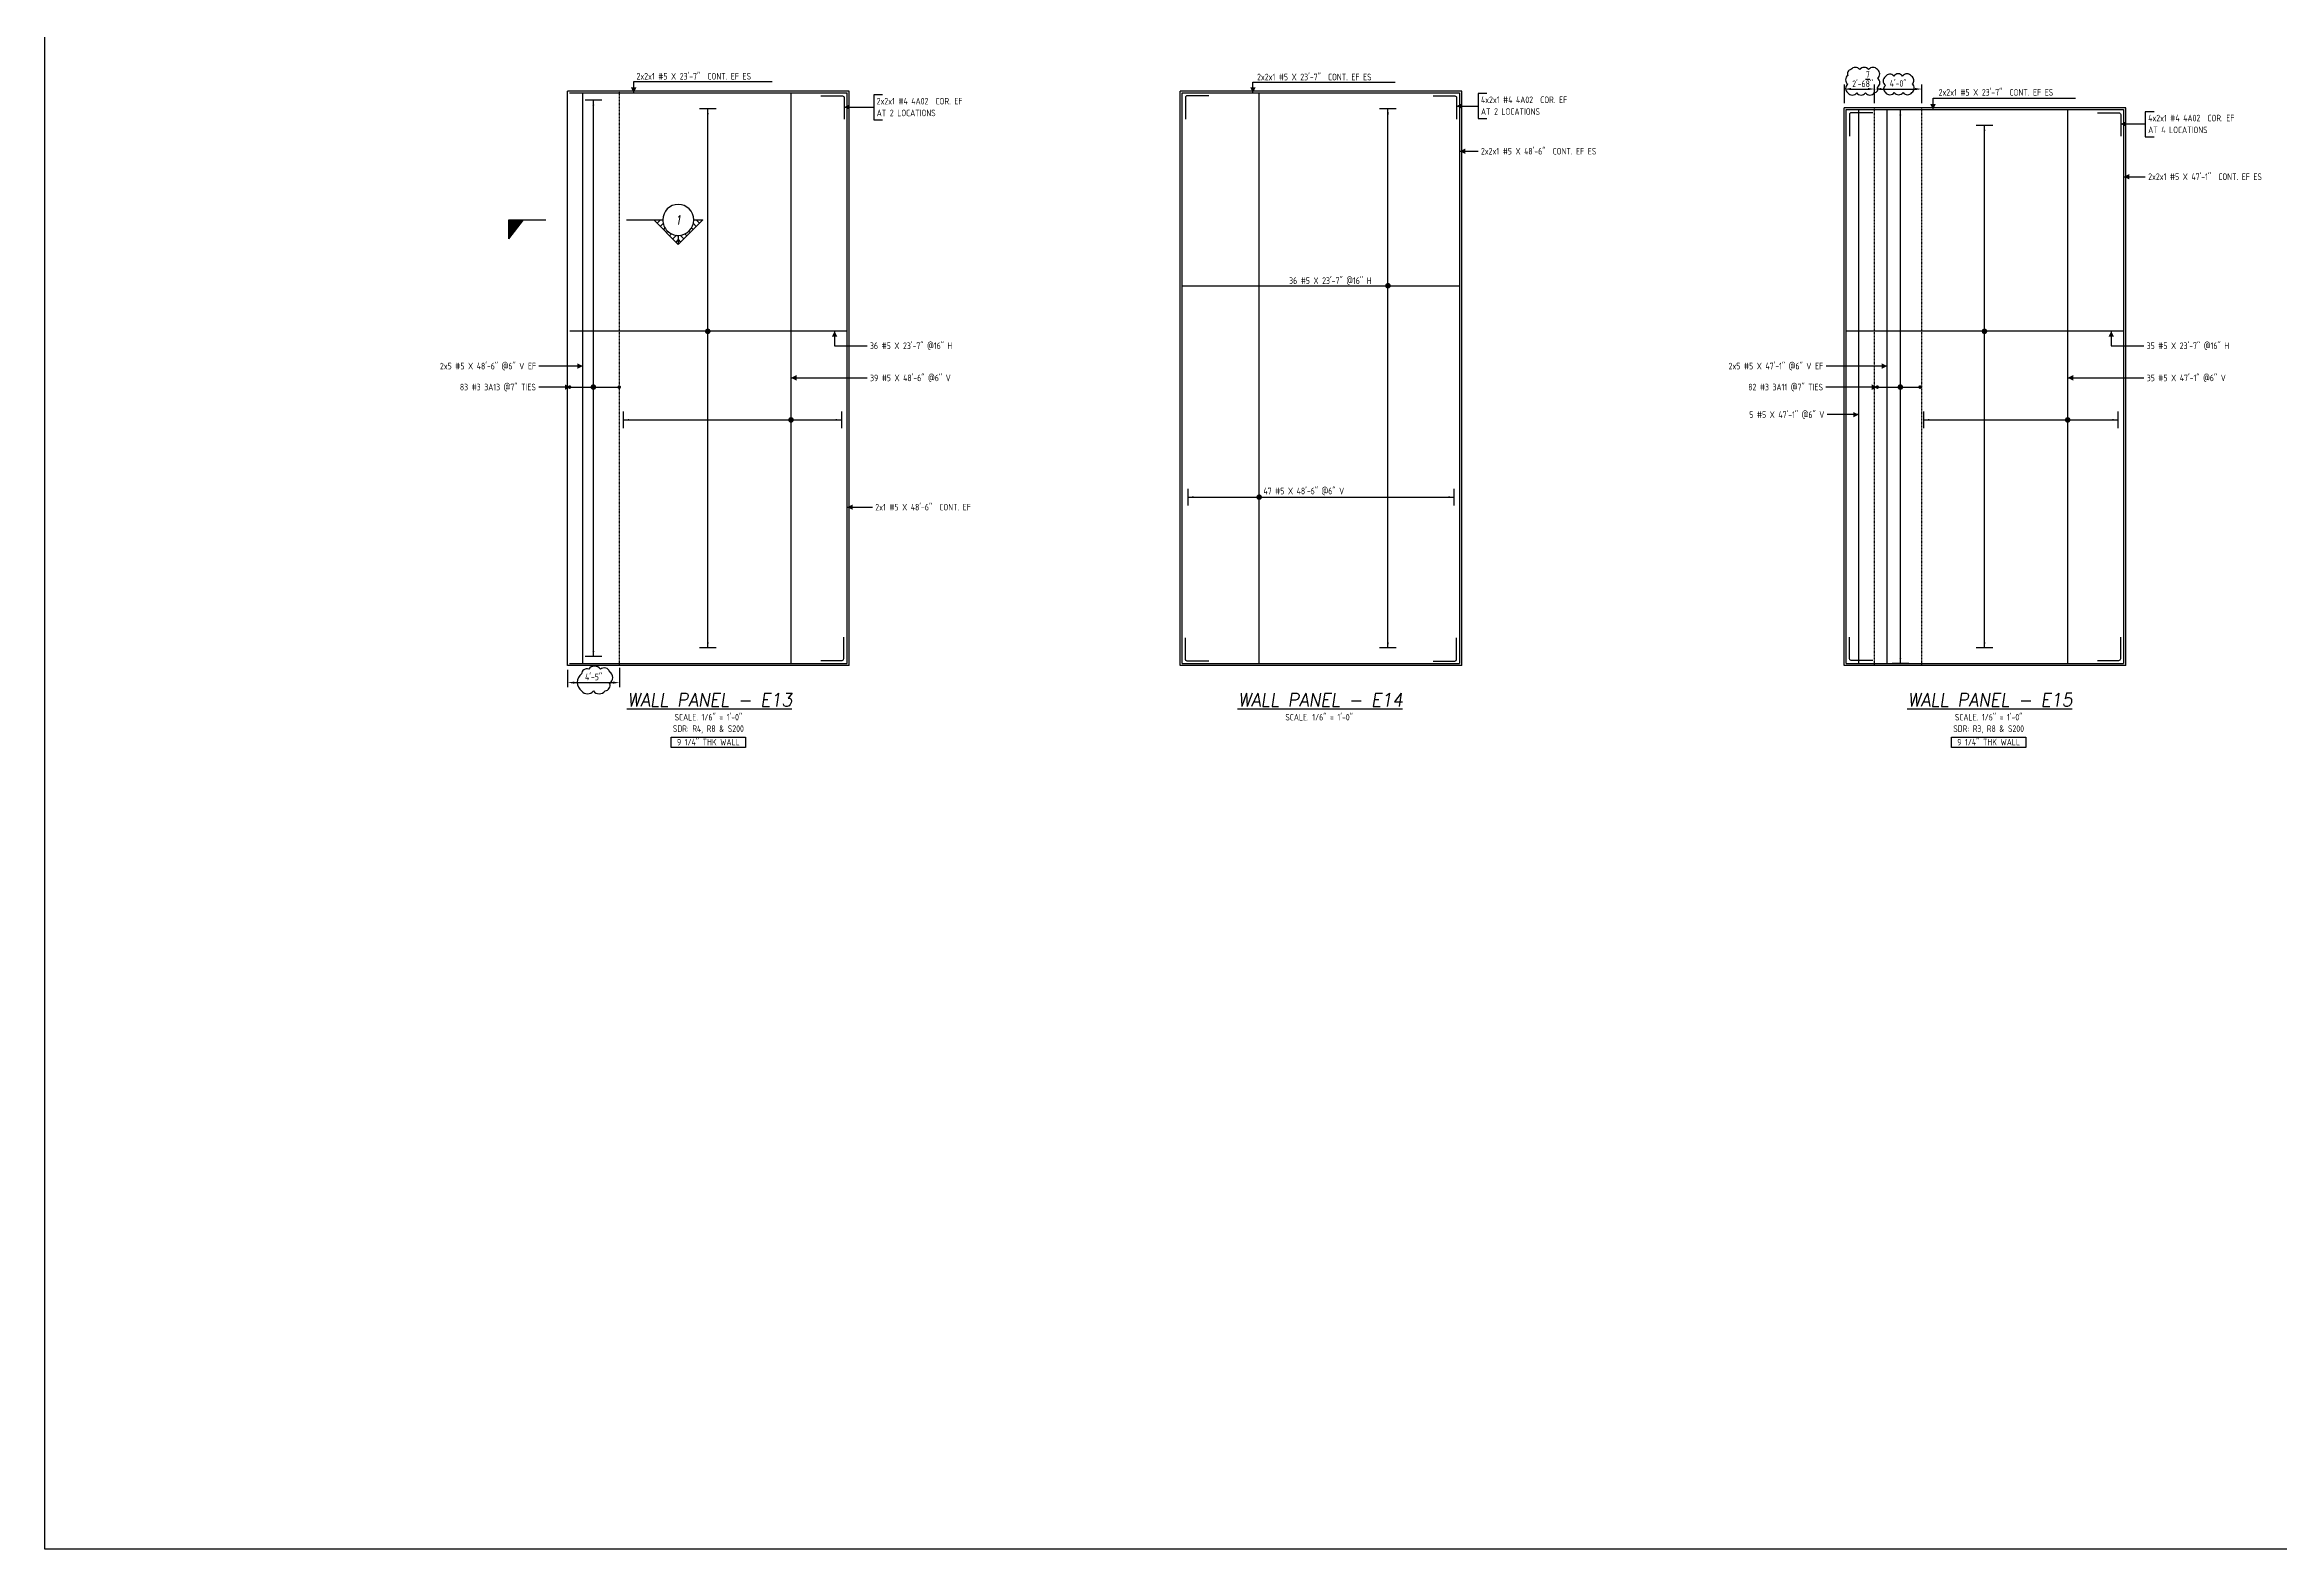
# Model space of a CAD drawing. Header units: inches. Extents: x -10781 to 50822, y -3854 to 38989.
# Drawn here: x 5421 to 7701, y -1266 to 268 of the extents above; entities that cross this region are included whole.
import ezdxf
from ezdxf.enums import TextEntityAlignment as Align

# ---------------------------------------------------------------- set-up
doc = ezdxf.new("R2010")
doc.units = ezdxf.units.IN
doc.header["$LTSCALE"] = 0.025
doc.header["$MEASUREMENT"] = 0
doc.linetypes.add('HIDDEN', pattern=[6, 3, -3])
doc.layers.get('0').update_dxf_attribs({"linetype": 'CONTINUOUS'})
doc.layers.get('Defpoints').update_dxf_attribs({"linetype": 'CONTINUOUS'})
for name, color, linetype in [('0-25TEXT', 7, 'CONTINUOUS'), ('0-35', 3, 'CONTINUOUS'), ('0-35TEXT', 3, 'CONTINUOUS'), ('0-50', 10, 'CONTINUOUS'), ('3', 3, 'CONTINUOUS'), ('BAR-LBL', 2, 'CONTINUOUS'), ('DETAIL', 83, 'CONTINUOUS'), ('hidden', 7, 'HIDDEN'), ('RANGELAY', 7, 'CONTINUOUS'), ('REBARS', 4, 'CONTINUOUS')]:
    doc.layers.add(name, color=color, linetype=linetype)
doc.styles.add('AR', font='ARCHQUIK.shx', dxfattribs={"width": 0.8})
doc.styles.add('ROMANT', font='romant')
doc.dimstyles.new('CADS_DIM_48', dxfattribs={"dimscale": 48, "dimtxt": 0.09375, "dimasz": 0.09375, "dimexe": 0.0625, "dimexo": 0.0625, "dimgap": 0.09375, "dimtad": 0, "dimtih": 1, "dimtoh": 1, "dimzin": 1, "dimdsep": 46, "dimlunit": 4, "dimtxsty": 'AR', "dimblk": 'CLOSED', "dimcen": 0.1875, "dimadec": 0, "dimazin": 0, "dimtfac": 1, "dimtofl": 0, "dimtmove": 0, "dimatfit": 1, "dimldrblk": 'DOTBLANK', "dimfxl": 1, "dimtzin": 0, "dimarcsym": 0})

# ---------------------------------------------------------------- blocks, each defined once
blk = doc.blocks.new('leadrblk')
blk.add_lwpolyline([(0, 0, 0, 1, 0), (1, 0, 1, 1, 0)], format="xyseb")
blk = doc.blocks.new('*U1096', base_point=(6862.2, -360.7))
at = {"layer": 'REBARS', "color": 0}
blk.add_lwpolyline([(6838.2, -360.5), (6860.2, -360.5, 0.414213), (6861.9, -358.7), (6861.9, -336.7)], format="xyb", dxfattribs=at)
blk = doc.blocks.new('*U1097', base_point=(6582, 22.1))
at = {"layer": 'REBARS', "color": 0}
blk.add_lwpolyline([(6582, 22.4), (6865, 22.4)], dxfattribs=at)
blk = doc.blocks.new('rendmark')
at = {"color": 4}
blk.add_line((0, -3), (0, 3), dxfattribs=at)
blk = doc.blocks.new('rarrow')
at = {"color": 7}
blk.add_solid([(2, -0.33), (2, 0.33), (0, 0)], dxfattribs=at)
blk = doc.blocks.new('*U1098', base_point=(6791.9, -346.9))
at = {"layer": 'RANGELAY'}
blk.add_line((6791.9, -346.9), (6791.9, 203.1), dxfattribs=at)
at = {"layer": 'RANGELAY', "xscale": 2.834645669291339, "yscale": 2.834645669291339}
for name, p, rotation in [('rendmark', (6791.9, 203.1), 269.9999969630881), ('rarrow', (6791.9, 203.1), 269.9999969630881), ('rarrow', (6791.9, -346.9), 90.00000003355707), ('rendmark', (6791.9, -346.9), 90.00000003355707)]:
    blk.add_blockref(name, p, dxfattribs=dict(at, rotation=rotation))
blk = doc.blocks.new('VPM631C6')
at = {"const_width": 1}
blk.add_lwpolyline([(-0.5, 0, 1), (0.5, 0, 1)], format="xyb", close=True, dxfattribs=at)
blk = doc.blocks.new('*U1099', base_point=(6660.8, -362.9))
at = {"layer": 'REBARS', "color": 0}
blk.add_lwpolyline([(6660.5, -362.9), (6660.5, 219.1)], dxfattribs=at)
blk = doc.blocks.new('*U1100', base_point=(6588, -193.2))
at = {"layer": 'RANGELAY'}
blk.add_line((6588, -193.2), (6859.2, -193.2), dxfattribs=at)
at = {"layer": 'RANGELAY', "xscale": 2.834645669291339, "yscale": 2.834645669291339}
for name in ['rendmark', 'rarrow']:
    blk.add_blockref(name, (6588, -193.2), dxfattribs=at)
at = {"layer": 'RANGELAY', "xscale": 2.834645669291339, "yscale": 2.834645669291339, "rotation": 179.999996929531}
for name in ['rarrow', 'rendmark']:
    blk.add_blockref(name, (6859.2, -193.2), dxfattribs=at)
blk = doc.blocks.new('VPM631C9')
at = {"const_width": 1}
blk.add_lwpolyline([(-0.5, 0, 1), (0.5, 0, 1)], format="xyb", close=True, dxfattribs=at)
blk = doc.blocks.new('*U1101', base_point=(6582, 218.8))
at = {"layer": 'REBARS', "color": 0}
blk.add_lwpolyline([(6582, 219.1), (6865, 219.1)], dxfattribs=at)
blk = doc.blocks.new('*U1102', base_point=(6582, -362.6))
at = {"layer": 'REBARS', "color": 0}
blk.add_lwpolyline([(6582, -362.9), (6865, -362.9)], dxfattribs=at)
blk = doc.blocks.new('*U1103', base_point=(6582.3, -362.9))
at = {"layer": 'REBARS', "color": 0}
blk.add_lwpolyline([(6582, -362.9), (6582, 219.1)], dxfattribs=at)
blk = doc.blocks.new('*U1104', base_point=(6864.9, -362.9))
at = {"layer": 'REBARS', "color": 0}
blk.add_lwpolyline([(6865.2, -362.9), (6865.2, 219.1)], dxfattribs=at)
blk = doc.blocks.new('*U1105', base_point=(7542.8, -24.3))
at = {"layer": 'REBARS', "color": 0}
blk.add_lwpolyline([(7542.8, -24), (7259.8, -24)], dxfattribs=at)
blk = doc.blocks.new('*U1106', base_point=(7400.6, -346.9))
at = {"layer": 'RANGELAY'}
blk.add_line((7400.6, -346.9), (7400.6, 186.1), dxfattribs=at)
at = {"layer": 'RANGELAY', "xscale": 2.834645669291339, "yscale": 2.834645669291339}
for name, p, rotation in [('rendmark', (7400.6, 186.1), 269.9999968959739), ('rarrow', (7400.6, 186.1), 269.9999968959739), ('rarrow', (7400.6, -346.9), 89.99999996644287), ('rendmark', (7400.6, -346.9), 89.99999996644287)]:
    blk.add_blockref(name, p, dxfattribs=dict(at, rotation=rotation))
blk = doc.blocks.new('VPM67F01')
at = {"const_width": 1}
blk.add_lwpolyline([(-0.5, 0, 1), (0.5, 0, 1)], format="xyb", close=True, dxfattribs=at)
blk = doc.blocks.new('*U1107', base_point=(7485.8, -362.9))
at = {"layer": 'REBARS', "color": 0}
blk.add_lwpolyline([(7485.5, -362.9), (7485.5, 202.1)], dxfattribs=at)
blk = doc.blocks.new('*U1108', base_point=(7338.6, -114.4))
at = {"layer": 'RANGELAY'}
blk.add_line((7338.6, -114.4), (7536.8, -114.4), dxfattribs=at)
at = {"layer": 'RANGELAY', "xscale": 2.834645669291339, "yscale": 2.834645669291339}
for name in ['rendmark', 'rarrow']:
    blk.add_blockref(name, (7338.6, -114.4), dxfattribs=at)
at = {"layer": 'RANGELAY', "xscale": 2.834645669291339, "yscale": 2.834645669291339, "rotation": 179.999996929531}
for name in ['rarrow', 'rendmark']:
    blk.add_blockref(name, (7536.8, -114.4), dxfattribs=at)
blk = doc.blocks.new('VPM67F94')
at = {"const_width": 1}
blk.add_lwpolyline([(-0.5, 0, 1), (0.5, 0, 1)], format="xyb", close=True, dxfattribs=at)
blk = doc.blocks.new('*D35')
at = {"layer": 'Defpoints', "color": 0, "transparency": 16777216}
for p in [(7336.6, 223.1), (7288.5, 204.1), (7336.6, 204.1)]:
    blk.add_point(p, dxfattribs=at)
at = {"layer": 'DETAIL', "color": 0, "lineweight": -2, "transparency": 16777216}
for p, q in [((7288.5, 208.6), (7288.5, 227.6)), ((7295.2, 223.1), (7329.8, 223.1)), ((7336.6, 208.6), (7336.6, 227.6))]:
    blk.add_line(p, q, dxfattribs=at)
at = {"layer": 'DETAIL', "color": 0, "transparency": 16777216}
for points in [[(7295.2, 224.2), (7295.2, 222), (7288.5, 223.1)], [(7329.8, 224.2), (7329.8, 222), (7336.6, 223.1)]]:
    blk.add_solid(points, dxfattribs=at)
at = {"layer": 'DETAIL', "color": 0, "transparency": 16777216, "insert": (7312.5, 228.8), "char_height": 6.75, "attachment_point": 5, "style": 'AR'}
blk.add_mtext('4\'-0"', dxfattribs=at)
blk = doc.blocks.new('_DotBlank')
at = {"layer": '0-35', "color": 0, "lineweight": -2}
blk.add_line((-0.5, 0), (-1, 0), dxfattribs=at)
blk.add_circle((0, 0), 0.5, dxfattribs=at)
blk = doc.blocks.new('*U1109', base_point=(7272.6, -362.9))
at = {"layer": 'REBARS', "color": 0}
blk.add_lwpolyline([(7272.3, -362.9), (7272.3, 202.1)], dxfattribs=at)
blk = doc.blocks.new('*U1110', base_point=(7291, -80.9))
at = {"layer": 'REBARS', "color": 0, "const_width": 1.8}
for points in [[(7291.2, -80, 1), (7291.2, -81.8, 1), (7291.2, -80)], [(7334.8, -81.8, 1), (7334.8, -80, 1), (7334.8, -81.8)]]:
    blk.add_lwpolyline(points, format="xyb", dxfattribs=at)
at = {"layer": 'REBARS', "color": 0}
blk.add_lwpolyline([(7291.2, -80.9), (7334.8, -80.9)], dxfattribs=at)
blk = doc.blocks.new('*U1111', base_point=(7314.7, -362.9))
at = {"layer": 'RANGELAY'}
blk.add_line((7314.7, -362.9), (7314.7, 202.1), dxfattribs=at)
at = {"layer": 'RANGELAY', "xscale": 2.834645669291339, "yscale": 2.834645669291339}
for name, p, rotation in [('rendmark', (7314.7, 202.1), 269.9999969411396), ('rarrow', (7314.7, 202.1), 269.9999969411396), ('rendmark', (7314.7, -362.9), 90.00000001160858), ('rarrow', (7314.7, -362.9), 90.00000001160858)]:
    blk.add_blockref(name, p, dxfattribs=dict(at, rotation=rotation))
blk = doc.blocks.new('VPM68227')
at = {"const_width": 1}
blk.add_lwpolyline([(-0.5, 0, 1), (0.5, 0, 1)], format="xyb", close=True, dxfattribs=at)
blk = doc.blocks.new('*U1112', base_point=(7301.6, -363.1))
at = {"layer": 'REBARS', "color": 0}
blk.add_lwpolyline([(7301.2, -363.1), (7301.2, 201.9)], dxfattribs=at)
blk = doc.blocks.new('*U1113', base_point=(7262.6, -359.9))
at = {"layer": 'REBARS', "color": 0}
blk.add_lwpolyline([(7286.6, -359.7), (7264.6, -359.7, -0.414213), (7262.8, -357.9), (7262.8, -335.9)], format="xyb", dxfattribs=at)
blk = doc.blocks.new('*U1114', base_point=(7539.8, -359.9))
at = {"layer": 'REBARS', "color": 0}
blk.add_lwpolyline([(7515.8, -359.7), (7537.8, -359.7, 0.414213), (7539.6, -357.9), (7539.6, -335.9)], format="xyb", dxfattribs=at)
blk = doc.blocks.new('*U1115', base_point=(7259.6, 201.8))
at = {"layer": 'REBARS', "color": 0}
blk.add_lwpolyline([(7259.6, 202.1), (7542.6, 202.1)], dxfattribs=at)
blk = doc.blocks.new('*U1116', base_point=(7259.6, -362.6))
at = {"layer": 'REBARS', "color": 0}
blk.add_lwpolyline([(7259.6, -362.9), (7542.6, -362.9)], dxfattribs=at)
blk = doc.blocks.new('*U1117', base_point=(7259.9, -362.9))
at = {"layer": 'REBARS', "color": 0}
blk.add_lwpolyline([(7259.6, -362.9), (7259.6, 202.1)], dxfattribs=at)
blk = doc.blocks.new('*U1118', base_point=(7542.5, -362.9))
at = {"layer": 'REBARS', "color": 0}
blk.add_lwpolyline([(7542.8, -362.9), (7542.8, 202.1)], dxfattribs=at)
blk = doc.blocks.new('*U1119', base_point=(5956.7, -80.9))
at = {"layer": 'REBARS', "color": 0, "const_width": 1.8}
for points in [[(5956.9, -80, 1), (5956.9, -81.8, 1), (5956.9, -80)], [(6007.5, -81.8, 1), (6007.5, -80, 1), (6007.5, -81.8)]]:
    blk.add_lwpolyline(points, format="xyb", dxfattribs=at)
at = {"layer": 'REBARS', "color": 0}
blk.add_lwpolyline([(5956.9, -80.9), (6007.5, -80.9)], dxfattribs=at)
blk = doc.blocks.new('*U1120', base_point=(5981.2, -355.9))
at = {"layer": 'RANGELAY'}
blk.add_line((5981.2, -355.9), (5981.2, 212.1), dxfattribs=at)
at = {"layer": 'RANGELAY', "xscale": 2.834645669291339, "yscale": 2.834645669291339}
for name, p, rotation in [('rendmark', (5981.2, 212.1), 269.9999969411396), ('rarrow', (5981.2, 212.1), 269.9999969411396), ('rendmark', (5981.2, -355.9), 90.00000001160855), ('rarrow', (5981.2, -355.9), 90.00000001160855)]:
    blk.add_blockref(name, p, dxfattribs=dict(at, rotation=rotation))
blk = doc.blocks.new('VPM6843E')
at = {"const_width": 1}
blk.add_lwpolyline([(-0.5, 0, 1), (0.5, 0, 1)], format="xyb", close=True, dxfattribs=at)
blk = doc.blocks.new('*U1121', base_point=(5970.6, -362.9))
at = {"layer": 'REBARS', "color": 0}
blk.add_lwpolyline([(5970.3, -362.9), (5970.3, 219.1)], dxfattribs=at)
blk = doc.blocks.new('*U1122', base_point=(6240.2, -24.3))
at = {"layer": 'REBARS', "color": 0}
blk.add_lwpolyline([(6240.2, -24), (5957.2, -24)], dxfattribs=at)
blk = doc.blocks.new('*U1123', base_point=(6097.9, -346.9))
at = {"layer": 'RANGELAY'}
blk.add_line((6097.9, -346.9), (6097.9, 203.1), dxfattribs=at)
at = {"layer": 'RANGELAY', "xscale": 2.834645669291339, "yscale": 2.834645669291339}
for name, p, rotation in [('rendmark', (6097.9, 203.1), 269.9999968959739), ('rarrow', (6097.9, 203.1), 269.9999968959739), ('rarrow', (6097.9, -346.9), 89.99999996644293), ('rendmark', (6097.9, -346.9), 89.99999996644293)]:
    blk.add_blockref(name, p, dxfattribs=dict(at, rotation=rotation))
blk = doc.blocks.new('VPM685D0')
at = {"const_width": 1}
blk.add_lwpolyline([(-0.5, 0, 1), (0.5, 0, 1)], format="xyb", close=True, dxfattribs=at)
blk = doc.blocks.new('*U1124', base_point=(6183.1, -362.9))
at = {"layer": 'REBARS', "color": 0}
blk.add_lwpolyline([(6182.8, -362.9), (6182.8, 219.1)], dxfattribs=at)
blk = doc.blocks.new('*U1125', base_point=(6011.9, -114.4))
at = {"layer": 'RANGELAY'}
blk.add_line((6011.9, -114.4), (6234.2, -114.4), dxfattribs=at)
at = {"layer": 'RANGELAY', "xscale": 2.834645669291339, "yscale": 2.834645669291339}
for name in ['rendmark', 'rarrow']:
    blk.add_blockref(name, (6011.9, -114.4), dxfattribs=at)
at = {"layer": 'RANGELAY', "xscale": 2.834645669291339, "yscale": 2.834645669291339, "rotation": 179.999996929531}
for name in ['rarrow', 'rendmark']:
    blk.add_blockref(name, (6234.2, -114.4), dxfattribs=at)
blk = doc.blocks.new('VPM68663')
at = {"const_width": 1}
blk.add_lwpolyline([(-0.5, 0, 1), (0.5, 0, 1)], format="xyb", close=True, dxfattribs=at)
blk = doc.blocks.new('*U1126', base_point=(6237.2, -359.9))
at = {"layer": 'REBARS', "color": 0}
blk.add_lwpolyline([(6213.2, -359.7), (6235.2, -359.7, 0.414213), (6236.9, -357.9), (6236.9, -335.9)], format="xyb", dxfattribs=at)
blk = doc.blocks.new('*U1127', base_point=(5956.9, 218.8))
at = {"layer": 'REBARS', "color": 0}
blk.add_lwpolyline([(5956.9, 219.1), (6240.2, 219.1)], dxfattribs=at)
blk = doc.blocks.new('*U1128', base_point=(5956.9, -362.6))
at = {"layer": 'REBARS', "color": 0}
blk.add_lwpolyline([(5956.9, -362.9), (6240.2, -362.9)], dxfattribs=at)
blk = doc.blocks.new('*U1129', base_point=(6239.9, -362.9))
at = {"layer": 'REBARS', "color": 0}
blk.add_lwpolyline([(6240.2, -362.9), (6240.2, 219.1)], dxfattribs=at)
blk = doc.blocks.new('SECTARO')
for p, q in [((33.3, 0), (0, 0)), ((33.3, 17), (33.3, 0))]:
    blk.add_line(p, q)
at = {"linetype": 'Continuous'}
blk.add_line((33.3, 17), (20.1, 0), dxfattribs=at)
for points in [[(33.3, 0), (33.3, 17), (33.3, 0), (20.1, 0)], [(33.3, 17), (20.1, 0), (33.3, 0), (33.3, 17)]]:
    blk.add_solid(points, dxfattribs=at)
blk = doc.blocks.new('*X3')
at = {"color": 0, "linetype": 'Continuous'}
for p, q in [((-1.108, 0.278), (-1.075, 0.312)), ((-1.081, 0.217), (-1.031, 0.267)), ((-1.013, 0.197), (-0.986, 0.223)), ((-0.96, 0.161), (-0.942, 0.179)), ((-0.92, 0.112), (-0.898, 0.135)), ((-0.895, 0.05), (-0.854, 0.091)), ((-0.856, 0), (-0.81, 0.046)), ((-0.768, 0), (-0.765, 0.002))]:
    blk.add_line(p, q, dxfattribs=at)
blk = doc.blocks.new('*X2')
at = {"color": 0, "linetype": 'Continuous'}
for p, q in [((-1.108, 0.278), (-1.075, 0.312)), ((-0.96, 0.161), (-0.942, 0.179)), ((-0.856, 0), (-0.81, 0.046))]:
    blk.add_line(p, q, dxfattribs=at)
blk = doc.blocks.new('SECTNU')
at = {"linetype": 'Continuous'}
blk.add_line((-24.7, 0), (-32.8, 0), dxfattribs=at)
blk.add_line((0, 0), (-24.7, 0))
at = {"layer": '3'}
for p, q in [((-68.9, 0), (-46.8, 22.1)), ((-60.8, 0), (-68.9, 0))]:
    blk.add_line(p, q, dxfattribs=at)
at = {"layer": '3', "linetype": 'Continuous'}
blk.add_line((-46.8, 14), (-46.8, 22.1), dxfattribs=at)
at = {"layer": '3'}
for points in [[(-46.8, 22.1), (-24.7, 0), (-32.8, 0, 1)], [(-32.8, 0, 0.414214), (-46.8, 14)]]:
    blk.add_lwpolyline(points, format="xyb", dxfattribs=at)
for start, end in [(90, 180), (180, 0)]:
    blk.add_arc((-46.8, 0), 14, start, end, dxfattribs=at)
at = {"linetype": 'Continuous', "xscale": -64, "yscale": 64, "zscale": 64, "rotation": 359.9999999999999}
blk.add_blockref('*X3', (-117.7, 0), dxfattribs=at)
at = {"linetype": 'Continuous', "xscale": 64, "yscale": 64, "zscale": 64}
for name in ['*X3', '*X2']:
    blk.add_blockref(name, (24.1, 0), dxfattribs=at)
at = {"linetype": 'Continuous', "style": 'ROMANT', "oblique": 9, "width": 0.9}
blk.add_attdef('NO', text='', height=8, dxfattribs=at).set_placement((-46.8, 0), align=Align.MIDDLE)
blk = doc.blocks.new('*U1130', base_point=(6237.4, 216.3))
at = {"layer": 'REBARS', "color": 0}
blk.add_lwpolyline([(6213.4, 216.1), (6235.4, 216.1, -0.414213), (6237.2, 214.3), (6237.2, 192.3)], format="xyb", dxfattribs=at)
blk = doc.blocks.new('*U1131', base_point=(6585, -360.7))
at = {"layer": 'REBARS', "color": 0}
blk.add_lwpolyline([(6609, -360.5), (6587, -360.5, -0.414213), (6585.2, -358.7), (6585.2, -336.7)], format="xyb", dxfattribs=at)
blk = doc.blocks.new('*U1132', base_point=(6585, 216.3))
at = {"layer": 'REBARS', "color": 0}
blk.add_lwpolyline([(6609, 216.1), (6587, 216.1, 0.414214), (6585.2, 214.3), (6585.2, 192.3)], format="xyb", dxfattribs=at)
blk = doc.blocks.new('*U1133', base_point=(6862.2, 216.3))
at = {"layer": 'REBARS', "color": 0}
blk.add_lwpolyline([(6838.2, 216.1), (6860.2, 216.1, -0.414214), (6861.9, 214.3), (6861.9, 192.3)], format="xyb", dxfattribs=at)
blk = doc.blocks.new('*U1134', base_point=(7262.6, 199.1))
at = {"layer": 'REBARS', "color": 0}
blk.add_lwpolyline([(7286.6, 198.8), (7264.6, 198.8, 0.414214), (7262.8, 197.1), (7262.8, 175.1)], format="xyb", dxfattribs=at)
blk = doc.blocks.new('*U1135', base_point=(7539.8, 199.1))
at = {"layer": 'REBARS', "color": 0}
blk.add_lwpolyline([(7515.8, 198.8), (7537.8, 198.8, -0.414214), (7539.6, 197.1), (7539.6, 175.1)], format="xyb", dxfattribs=at)
blk = doc.blocks.new('*D687')
at = {"layer": 'Defpoints', "color": 0, "transparency": 16777216}
for p in [(6007.9, -362.9), (5954.9, -364.9), (6007.9, -382.4)]:
    blk.add_point(p, dxfattribs=at)
at = {"layer": 'DETAIL', "color": 0, "lineweight": -2, "transparency": 16777216}
for p, q in [((5954.9, -369.4), (5954.9, -386.9)), ((5961.7, -382.4), (6001.2, -382.4)), ((6007.9, -367.4), (6007.9, -386.9))]:
    blk.add_line(p, q, dxfattribs=at)
at = {"layer": 'DETAIL', "color": 0, "transparency": 16777216}
for points in [[(5961.7, -381.3), (5961.7, -383.5), (5954.9, -382.4)], [(6001.2, -381.3), (6001.2, -383.5), (6007.9, -382.4)]]:
    blk.add_solid(points, dxfattribs=at)
at = {"layer": 'DETAIL', "color": 0, "transparency": 16777216, "insert": (5981.4, -376.6), "char_height": 6.75, "attachment_point": 5, "style": 'AR'}
blk.add_mtext('4\'-5"', dxfattribs=at)
blk = doc.blocks.new('*D1303')
at = {"layer": 'Defpoints', "color": 0, "transparency": 16777216}
for p in [(7288.5, 223.1), (7257.6, 204.1), (7288.5, 204.1)]:
    blk.add_point(p, dxfattribs=at)
at = {"layer": 'DETAIL', "color": 0, "lineweight": -2, "transparency": 16777216}
for p, q in [((7257.6, 208.6), (7257.6, 227.6)), ((7264.3, 223.1), (7281.7, 223.1)), ((7288.5, 208.6), (7288.5, 227.6))]:
    blk.add_line(p, q, dxfattribs=at)
at = {"layer": 'DETAIL', "color": 0, "transparency": 16777216}
for points in [[(7264.3, 224.2), (7264.3, 222), (7257.6, 223.1)], [(7281.7, 224.2), (7281.7, 222), (7288.5, 223.1)]]:
    blk.add_solid(points, dxfattribs=at)
at = {"layer": 'DETAIL', "color": 0, "transparency": 16777216, "insert": (7276.3, 233.2), "char_height": 6.75, "attachment_point": 5, "style": 'AR'}
blk.add_mtext('2\'-6{\\H1.000000x;\\S7/8;}"', dxfattribs=at)

msp = doc.modelspace()

# ---------------------------------------------------------------- linework, layer by layer
at = {"layer": '0-25TEXT'}
for points in [[(6022.28118, 219.08879), (6022.28118, 230.64159), (6163.54337, 230.64159)], [(6654.12054, 219.08879), (6654.12054, 230.12056), (6799.33941, 230.12056)], [(6276.26129, 217.09338), (6267.26224, 217.09338), (6267.26224, 191.59606), (6276.26129, 191.59606)], [(6861.92183, 205.76178), (6883.8516, 205.76178)], [(6892.85065, 218.51044), (6883.8516, 218.51044), (6883.8516, 193.01312), (6892.85065, 193.01312)], [(7348.11732, 202.08879), (7348.11732, 213.70945), (7493.61975, 213.70945)], [(6237.16586, 204.71968), (6267.26224, 204.71968)], [(7539.58488, 187.45993), (7564.6578, 187.45993)], [(7573.65686, 199.83363), (7564.6578, 199.83363), (7564.6578, 174.33631), (7573.65686, 174.33631)], [(6865.20492, 159.67862), (6883.8516, 159.67862)], [(7542.83481, 133.67841), (7564.6578, 133.67841)], [(6227.2629, -24.02402), (6227.2629, -38.79573), (6260.39673, -38.79573)], [(7529.93171, -24.02402), (7529.93171, -38.79573), (7563.06554, -38.79573)], [(5970.32685, -59.51841), (5925.60122, -59.51839)], [(7301.23772, -59.51839), (7238.90687, -59.51839)], [(5957.66103, -80.93991), (5925.51943, -80.93991)], [(6182.81495, -71.55995), (6260.49532, -71.55995)], [(7291.24, -80.93991), (7238.82509, -80.93991)], [(7485.48377, -71.55995), (7563.16413, -71.55995)], [(7272.29097, -109.05849), (7240.22702, -109.05849)], [(6240.166, -203.41901), (6265.87127, -203.41901)]]:
    msp.add_lwpolyline(points, dxfattribs=at)
at = {"layer": '0-35'}
for p, q in [((5954.91605, -364.91121), (5954.91605, 221.08879)), ((6242.16605, 221.08879), (5954.91605, 221.08879)), ((6242.16605, -364.91121), (6242.16605, 221.08879)), ((6579.95495, -364.91121), (6579.95495, 221.08879)), ((6867.20495, 221.08879), (6579.95495, 221.08879)), ((6867.20495, -364.91121), (6867.20495, 221.08879)), ((7257.58487, -364.91121), (7257.58487, 204.08879)), ((7544.83487, 204.08879), (7257.58487, 204.08879)), ((7544.83487, -364.91121), (7544.83487, 204.08879)), ((6242.16605, -364.91121), (5954.91605, -364.91121)), ((6867.20495, -364.91121), (6579.95495, -364.91121)), ((7544.83487, -364.91121), (7257.58487, -364.91121))]:
    msp.add_line(p, q, dxfattribs=at)
at = {"layer": '0-50'}
for points in [[(6060.5838, -438.16317), (6136.47064, -438.16317), (6136.47064, -448.51953), (6060.5838, -448.51953)], [(7366.94457, -438.16317), (7442.83141, -438.16317), (7442.83141, -448.51953), (7366.94457, -448.51953)]]:
    msp.add_lwpolyline(points, close=True, dxfattribs=at)
at = {"layer": 'BAR-LBL'}
msp.add_lwpolyline([(5421.30462, 1218.9583), (9773.86267, 1218.9583), (9773.86267, -1266.46422), (5421.30462, -1266.46422)], close=True, dxfattribs=at)
at = {"layer": 'DETAIL'}
for points in [[(7261.18053, 219.33529, 0.52056705), (7270.18053, 219.33529, 0.52056705), (7279.18053, 219.33529, 0.52056705), (7288.18053, 219.33529, 0.52056705), (7291.49104, 225.02477, 0.52056705), (7291.49104, 234.02477, 0.52056705), (7291.33625, 242.86998, 0.52056705), (7282.33625, 242.86998, 0.52056705), (7273.33625, 242.86998, 0.52056705), (7264.33625, 242.86998, 0.52056705), (7261.18053, 237.02569, 0.52056705), (7261.18053, 228.02569, 0.52056705)], [(7299.54474, 219.5855, 0.52056705), (7308.54474, 219.5855, 0.52056705), (7317.54474, 219.5855, 0.52056705), (7326.54474, 219.5855, 0.52056705), (7326.93015, 228.20009, 0.52056705), (7326.01536, 236.2853, 0.52056705), (7317.01536, 236.2853, 0.52056705), (7308.01536, 236.2853, 0.52056705), (7299.54474, 235.75592, 0.52056705), (7299.54474, 226.75592, 0.52056705)], [(5969.17725, -390.72484, 0.52056705), (5981.17727, -390.72484, 0.52056705), (5993.1773, -390.72484, 0.52056705), (5997.77106, -383.31857, 0.52056705), (5997.77106, -371.31855, 0.52056705), (5988.37531, -368.71428, 0.52056705), (5976.37528, -368.71428, 0.52056705), (5969.17725, -373.51627, 0.52056705)]]:
    msp.add_lwpolyline(points, format="xyb", close=True, dxfattribs=at)
at = {"layer": 'hidden'}
for p, q in [((6007.91584, -364.91121), (6007.91584, 221.08879)), ((7288.49502, -364.91121), (7288.49502, 204.08879)), ((7336.569, -364.91121), (7336.569, 204.08879))]:
    msp.add_line(p, q, dxfattribs=at)

# ---------------------------------------------------------------- block references
ref = msp.add_blockref('SECTNU', (6014.94526, 89.59664), dxfattribs=dict(xscale=1.129181470141702, yscale=1.129181470141702, zscale=1.129181470141702, rotation=180))
ref.add_attrib('NO', '1', dxfattribs={"linetype": 'Continuous', "height": 9.03345, "style": 'ROMANT', "oblique": 9, "width": 0.9}).set_placement((6067.80529, 89.59663), align=Align.MIDDLE)
at = {"xscale": 1.129181470141702, "yscale": 1.129181470141702, "zscale": 1.129181470141702, "rotation": 180}
msp.add_blockref('SECTARO', (5932.56159, 89.59665), dxfattribs=at)
at = {"layer": '0-25TEXT'}
for name, p, xscale, yscale, rotation in [('leadrblk', (6022.28118, 219.08879), 5.623937007874017, 2.250708661417324, 90.00000153523449), ('leadrblk', (6654.12054, 219.08879), 5.623937007874017, 2.250708661417324, 90.00000153523449), ('leadrblk', (7348.11732, 202.08879), 5.623937007874017, 2.250708661417324, 90.00000153523449), ('leadrblk', (7542.83481, 133.67841), 5.62393700787401, 2.250708661417324, 6.129042313673954e-06), ('VPM631C6', (6791.90548, 22.41736), 2.834645669291339, 2.834645669291339, 90.00000003355706), ('VPM685D0', (6097.91357, -24.02401), 2.834645669291339, 2.834645669291339, 269.9999999664429), ('leadrblk', (6227.2629, -24.02402), 5.623937007874017, 2.250708661417324, 270.0000046057035), ('VPM67F01', (7400.58238, -24.02401), 2.834645669291339, 2.834645669291339, 269.9999999664429), ('leadrblk', (7529.93171, -24.02402), 5.623937007874017, 2.250708661417324, 270.0000046057035), ('leadrblk', (5970.32685, -59.51841), 5.623937007874017, 2.250708661417324, 180.000003070469), ('leadrblk', (7301.23772, -59.51839), 5.623937007874017, 2.250708661417324, 180.000003070469), ('leadrblk', (5957.66103, -80.93991), 5.623937007874017, 2.250708661417324, 180.000003070469), ('VPM6843E', (5981.16194, -80.93991), 2.834645669291339, 2.834645669291339, 90.00000001160855), ('leadrblk', (7291.24, -80.93991), 5.623937007874017, 2.250708661417324, 180.000003070469), ('VPM68227', (7314.74091, -80.93991), 2.834645669291339, 2.834645669291339, 90.00000001160855), ('leadrblk', (7272.29097, -109.05849), 5.623937007874017, 2.250708661417324, 180.000003070469), ('leadrblk', (6240.166, -203.41901), 5.623937007874003, 2.250708661417324, 6.129042313673964e-06)]:
    msp.add_blockref(name, p, dxfattribs=dict(at, xscale=xscale, yscale=yscale, rotation=rotation))
for name, p, xscale, yscale in [('leadrblk', (6237.16586, 204.71968), 5.623937007874017, 2.250708661417324), ('leadrblk', (6861.92183, 205.76178), 5.623937007874017, 2.250708661417324), ('leadrblk', (7539.58488, 187.45993), 5.623937007874017, 2.250708661417324), ('leadrblk', (6865.20492, 159.67862), 5.623937007874017, 2.250708661417324), ('leadrblk', (6182.81495, -71.55995), 5.623937007874017, 2.250708661417324), ('leadrblk', (7485.48377, -71.55995), 5.623937007874017, 2.250708661417324), ('VPM68663', (6182.8149, -114.39789), 2.834645669291339, 2.834645669291339), ('VPM67F94', (7485.48371, -114.39789), 2.834645669291339, 2.834645669291339), ('VPM631C9', (6660.49909, -193.17856), 2.834645669291339, 2.834645669291339)]:
    msp.add_blockref(name, p, dxfattribs=dict(at, xscale=xscale, yscale=yscale))
at = {"layer": 'RANGELAY'}
for name, p in [('*U1120', (5981.16194, -355.91121)), ('*U1123', (6097.91357, -346.91121)), ('*U1098', (6791.90548, -346.91121)), ('*U1111', (7314.74091, -362.91121)), ('*U1106', (7400.58238, -346.91121)), ('*U1125', (6011.91592, -114.39789)), ('*U1108', (7338.569, -114.39789)), ('*U1100', (6587.95495, -193.17856))]:
    msp.add_blockref(name, p, dxfattribs=at)
at = {"layer": 'REBARS', "color": 4}
for name, p in [('*U1127', (5956.91606, 218.77629)), ('*U1121', (5970.63925, -362.91121)), ('*U1124', (6183.12736, -362.91121)), ('*U1130', (6237.41584, 216.33887)), ('*U1129', (6239.85355, -362.91121)), ('*U1101', (6581.95495, 218.77629)), ('*U1103', (6582.26745, -362.91121)), ('*U1132', (6584.98807, 216.33878)), ('*U1099', (6660.81156, -362.91121)), ('*U1133', (6862.17182, 216.33878)), ('*U1104', (6864.89245, -362.91121)), ('*U1115', (7259.58487, 201.77629)), ('*U1117', (7259.89737, -362.91121)), ('*U1134', (7262.58488, 199.0888)), ('*U1109', (7272.6034, -362.91121)), ('*U1112', (7301.55012, -363.13853)), ('*U1107', (7485.79617, -362.91121)), ('*U1135', (7539.83488, 199.08879)), ('*U1118', (7542.52237, -362.91121)), ('*U1097', (6581.95495, 22.10486)), ('*U1122', (6240.16605, -24.33651)), ('*U1105', (7542.83487, -24.33651)), ('*U1119', (5956.72865, -80.93991)), ('*U1110', (7290.99502, -80.93991)), ('*U1126', (6237.16605, -359.9113)), ('*U1131', (6584.98807, -360.70188)), ('*U1096', (6862.17182, -360.70188)), ('*U1113', (7262.58487, -359.91121)), ('*U1114', (7539.83487, -359.91121)), ('*U1128', (5956.91606, -362.59871)), ('*U1102', (6581.95495, -362.59871)), ('*U1116', (7259.58487, -362.59871))]:
    msp.add_blockref(name, p, dxfattribs=at)

# ---------------------------------------------------------------- texts
at = {"color": 7, "linetype": 'Continuous', "style": 'ROMANT', "oblique": 9, "width": 0.95}
for s, p in [('%%UWALL PANEL - E13', (6099.8991, -406.59126)), ('%%UWALL PANEL - E14', (6723.07558, -406.59126)), ('%%UWALL PANEL - E15', (7406.25987, -406.59126))]:
    msp.add_text(s, height=13.5, dxfattribs=at).set_placement(p, align=Align.CENTER)
at = {"layer": '0-35TEXT', "style": 'AR', "width": 0.8}
for p in [(6270.26192, 195.34567), (6886.85128, 196.76272)]:
    msp.add_text('AT 2 LOCATIONS', height=6.7498312, dxfattribs=at).set_placement(p)
msp.add_text('AT 4 LOCATIONS', height=6.7498312, rotation=359.99994889, dxfattribs=at).set_placement((7567.65749, 178.08591))
for s, p in [('SDR: R4, R8 & S200', (6098.52722, -432.70635)), ('SCALE. 1/6" = 1\'-0"', (6098.52722, -421.03815)), ('SCALE. 1/6" = 1\'-0"', (6721.7037, -421.03815)), ('SDR: R3, R8 & S200', (7404.88799, -432.70635)), ('SCALE. 1/6" = 1\'-0"', (7404.88799, -421.03815)), ('9 1/4" THK WALL', (6098.4503, -446.49437)), ('9 1/4" THK WALL', (7404.81107, -446.49437))]:
    msp.add_text(s, height=6.7498312, dxfattribs=at).set_placement(p, align=Align.CENTER)
at = {"layer": 'BAR-LBL', "style": 'AR', "width": 0.8}
for s, p in [('2x2x1 #5 X 23\'-7"  CONT. EF ES', (6025.21851, 232.75497)), ('2x2x1 #5 X 23\'-7"  CONT. EF ES', (6658.40367, 231.98606)), ('2x2x1 #4 4A02  COR. EF', (6270.26192, 207.34441)), ('4x2x1 #4 4A02  COR. EF', (6886.85128, 208.76146)), ('2x2x1 #5 X 23\'-7"  CONT. EF ES', (7353.83785, 216.33417)), ('2x2x1 #5 X 48\'-6"  CONT. EF ES', (6886.85128, 156.30397)), ('2x2x1 #5 X 47\'-1"  CONT. EF ES', (7567.65749, 130.30376)), ('36 #5 X 23\'-7" @16" H', (6691.06177, 24.26211)), ('36 #5 X 23\'-7" @16" H', (6263.39641, -42.17037)), ('35 #5 X 23\'-7" @16" H', (7566.06522, -42.17037)), ('39 #5 X 48\'-6" @6" V', (6263.49501, -74.9346)), ('35 #5 X 47\'-1" @6" V', (7566.16382, -74.9346)), ('47 #5 X 48\'-6" @6" V', (6664.89824, -190.29335)), ('2x1 #5 X 48\'-6"  CONT. EF', (6268.87095, -206.79365))]:
    msp.add_text(s, height=6.7492913, dxfattribs=at).set_placement(p)
msp.add_text('4x2x1 #4 4A02  COR. EF', height=6.7492913, rotation=359.99994889, dxfattribs=at).set_placement((7567.65749, 190.08465))
for s, p in [('2x5 #5 X 48\'-6" @6" V EF', (5922.60153, -62.89304)), ('2x5 #5 X 47\'-1" @6" V EF', (7235.90719, -62.89304)), ('83 #3 3A13 @7" TIES', (5922.51975, -84.31456)), ('82 #3 3A11 @7" TIES', (7235.82541, -84.31456)), ('5 #5 X 47\'-1" @6" V', (7237.22734, -112.43314))]:
    msp.add_text(s, height=6.7492913, dxfattribs=at).set_placement(p, align=Align.RIGHT)

# ---------------------------------------------------------------- dimensions: what is measured, and where the dimension line sits
at = {"layer": 'DETAIL'}
for base, p1, p2, override, picture, middle in [((7288.49502, 223.08782), (7257.58487, 204.08879), (7288.49502, 204.08879), {"dimscale": 72, "dimgap": 0.03125, "dimtad": 1, "dimtih": 0, "dimtoh": 0, "dimdec": 3, "dimtdec": 4}, '*D1303', (7276.285, 223.08782)), ((7336.569, 223.08782), (7288.49502, 204.08879), (7336.569, 204.08879), {"dimscale": 72, "dimgap": 0.03125, "dimtad": 1, "dimtih": 0, "dimtoh": 0}, '*D35', (7312.53201, 223.08782))]:
    dim = msp.add_linear_dim(base=base, p1=p1, p2=p2, dimstyle='CADS_DIM_48', override=override, dxfattribs=at)
    dim.commit()
    dim.dimension.update_dxf_attribs({"geometry": picture, "text_midpoint": middle, "dimtype": 160})
dim = msp.add_linear_dim(base=(6007.91584, -382.38775), p1=(5954.91605, -364.91121), p2=(6007.91584, -362.91123), dimstyle='CADS_DIM_48', override={"dimscale": 72, "dimgap": 0.03125, "dimtad": 1, "dimtih": 0, "dimtoh": 0, "dimdec": 4, "dimtdec": 4}, dxfattribs=at)
dim.commit()
dim.dimension.update_dxf_attribs({"geometry": '*D687', "text_midpoint": (5981.41595, -376.64637)})

doc.saveas('drawing.dxf')
